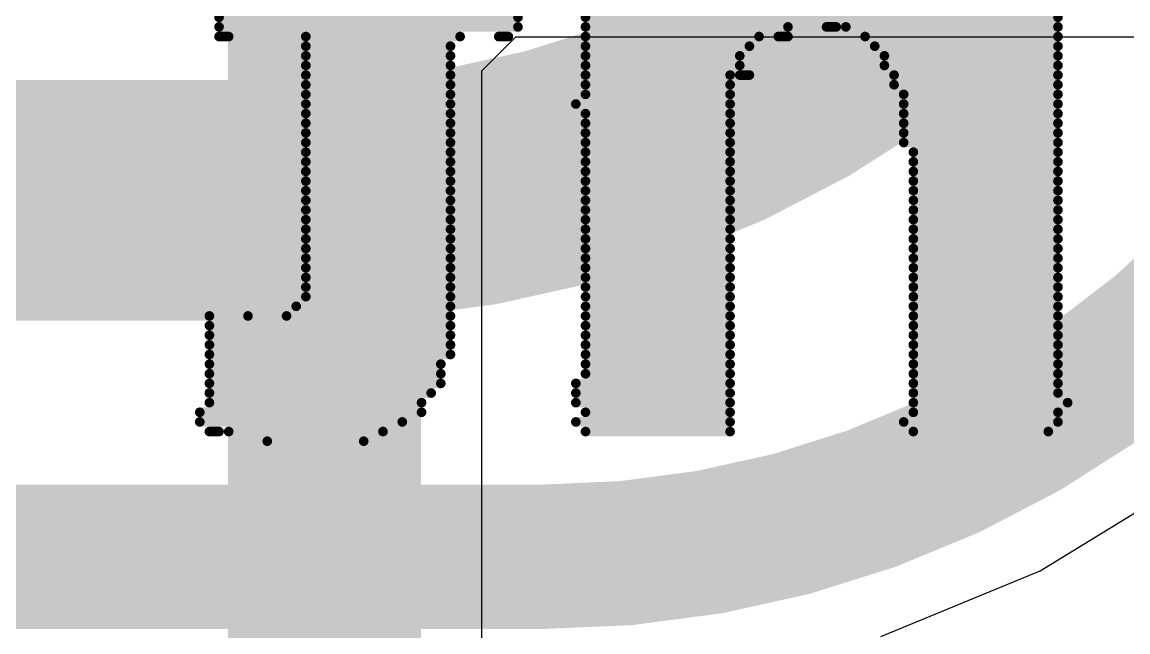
# Model space of a CAD drawing. Header units: inches. Extents: x -0.9 to 13.3, y -2.2 to 2.7.
# Drawn here: x 0.699 to 0.8137, y -0.5148 to -0.4515 of the extents above; entities that cross this region are included whole.
import ezdxf

# ---------------------------------------------------------------- set-up
doc = ezdxf.new("R2010")
doc.units = ezdxf.units.IN
doc.header["$MEASUREMENT"] = 0
for name, color, linetype in [('Board Outline', 216, 'Continuous'), ('Bottom Layer', 5, 'Continuous'), ('Bottom Overlay', 54, 'Continuous'), ('Dimension', 6, 'Continuous'), ('Top Layer', 1, 'Continuous')]:
    doc.layers.add(name, color=color, linetype=linetype)

msp = doc.modelspace()

# ---------------------------------------------------------------- linework, layer by layer
at = {"layer": 'Board Outline', "const_width": 0.01}
msp.add_lwpolyline([(1.9986701, 0.2156704, -1.122171366645898), (-0.011594, -1.5132862)], format="xyb", dxfattribs=at)
at = {"layer": 'Bottom Layer'}
for p, q in [((0.8045443, -0.5084887), (0.8197769, -0.4991541)), ((0.7880389, -0.5153254), (0.8045443, -0.5084887))]:
    msp.add_line(p, q, dxfattribs=at)
for points, const_width in [([(0.7992426, -0.4407574), (1.1005007, -0.1394993)], 0.025), ([(0.3302784, -0.4700467), (0.7285319, -0.4700467)], 0.025), ([(0.5066998, -0.5070467), (0.752857, -0.5070467)], 0.015)]:
    msp.add_lwpolyline(points, dxfattribs=dict(at, const_width=const_width))
for points, const_width in [([(0.7992426, -0.4407574, -0.198912367379658), (0.7285319, -0.4700467)], 0.025), ([(0.8235677, -0.4777574, -0.198912367379658), (0.752857, -0.5070467)], 0.015)]:
    msp.add_lwpolyline(points, format="xyb", dxfattribs=dict(at, const_width=const_width))
for points, const_width in [([(0.7929926, -0.4407574, 1), (0.8054926, -0.4407574, 1)], 0.0125), ([(0.7929926, -0.4407574, 1), (0.8054926, -0.4407574, 1)], 0.0125), ([(0.7222819, -0.4700467, 1), (0.7347819, -0.4700467, 1)], 0.0125), ([(0.7222819, -0.4700467, 1), (0.7347819, -0.4700467, 1)], 0.0125), ([(0.749107, -0.5070467, 1), (0.756607, -0.5070467, 1)], 0.0075), ([(0.749107, -0.5070467, 1), (0.756607, -0.5070467, 1)], 0.0075)]:
    msp.add_lwpolyline(points, format="xyb", close=True, dxfattribs=dict(at, const_width=const_width))
at = {"layer": 'Bottom Overlay', "const_width": 0.001}
for points in [[(0.7194044, -0.4510467), (0.7504044, -0.4510467)], [(0.7574044, -0.4510467), (0.8064044, -0.4510467)], [(0.7194044, -0.4520467), (0.7504044, -0.4520467)], [(0.7574044, -0.4520467), (0.7784044, -0.4520467)], [(0.7824044, -0.4520467), (0.7834044, -0.4520467)], [(0.7844044, -0.4520467), (0.8064044, -0.4520467)], [(0.7194044, -0.4530467), (0.7204044, -0.4530467)], [(0.7284044, -0.4530467), (0.7444044, -0.4530467)], [(0.7484044, -0.4530467), (0.7494044, -0.4530467)], [(0.7574044, -0.4530467), (0.7754044, -0.4530467)], [(0.7774044, -0.4530467), (0.7784044, -0.4530467)], [(0.7864044, -0.4530467), (0.8064044, -0.4530467)], [(0.7284044, -0.4540467), (0.7434044, -0.4540467)], [(0.7574044, -0.4540467), (0.7744044, -0.4540467)], [(0.7874044, -0.4540467), (0.8064044, -0.4540467)], [(0.7284044, -0.4550467), (0.7434044, -0.4550467)], [(0.7574044, -0.4550467), (0.7734044, -0.4550467)], [(0.7884044, -0.4550467), (0.8064044, -0.4550467)], [(0.7284044, -0.4560467), (0.7434044, -0.4560467)], [(0.7574044, -0.4560467), (0.7734044, -0.4560467)], [(0.7884044, -0.4560467), (0.8064044, -0.4560467)], [(0.7284044, -0.4570467), (0.7434044, -0.4570467)], [(0.7574044, -0.4570467), (0.7724044, -0.4570467)], [(0.7734044, -0.4570467), (0.7744044, -0.4570467)], [(0.7894044, -0.4570467), (0.8064044, -0.4570467)], [(0.7284044, -0.4580467), (0.7434044, -0.4580467)], [(0.7284044, -0.4590467), (0.7434044, -0.4590467)], [(0.7574044, -0.4580467), (0.7724044, -0.4580467)], [(0.7574044, -0.4590467), (0.7724044, -0.4590467)], [(0.7894044, -0.4580467), (0.8064044, -0.4580467)], [(0.7904044, -0.4590467), (0.8064044, -0.4590467)], [(0.7284044, -0.4600467), (0.7434044, -0.4600467)], [(0.7564044, -0.4600467), (0.7724044, -0.4600467)], [(0.7904044, -0.4600467), (0.8064044, -0.4600467)], [(0.7284044, -0.4610467), (0.7434044, -0.4610467)], [(0.7574044, -0.4610467), (0.7724044, -0.4610467)], [(0.7904044, -0.4610467), (0.8064044, -0.4610467)], [(0.7284044, -0.4620467), (0.7434044, -0.4620467)], [(0.7574044, -0.4620467), (0.7724044, -0.4620467)], [(0.7904044, -0.4620467), (0.8064044, -0.4620467)], [(0.7284044, -0.4630467), (0.7434044, -0.4630467)], [(0.7574044, -0.4630467), (0.7724044, -0.4630467)], [(0.7904044, -0.4630467), (0.8064044, -0.4630467)], [(0.7284044, -0.4640467), (0.7434044, -0.4640467)], [(0.7574044, -0.4640467), (0.7724044, -0.4640467)], [(0.7904044, -0.4640467), (0.8064044, -0.4640467)], [(0.7284044, -0.4650467), (0.7434044, -0.4650467)], [(0.7284044, -0.4660467), (0.7434044, -0.4660467)], [(0.7574044, -0.4650467), (0.7724044, -0.4650467)], [(0.7574044, -0.4660467), (0.7724044, -0.4660467)], [(0.7914044, -0.4650467), (0.8064044, -0.4650467)], [(0.7914044, -0.4660467), (0.8064044, -0.4660467)], [(0.7284044, -0.4670467), (0.7434044, -0.4670467)], [(0.7574044, -0.4670467), (0.7724044, -0.4670467)], [(0.7914044, -0.4670467), (0.8064044, -0.4670467)], [(0.7284044, -0.4680467), (0.7434044, -0.4680467)], [(0.7574044, -0.4680467), (0.7724044, -0.4680467)], [(0.7914044, -0.4680467), (0.8064044, -0.4680467)], [(0.7284044, -0.4690467), (0.7434044, -0.4690467)], [(0.7574044, -0.4690467), (0.7724044, -0.4690467)], [(0.7914044, -0.4690467), (0.8064044, -0.4690467)], [(0.7284044, -0.4700467), (0.7434044, -0.4700467)], [(0.7574044, -0.4700467), (0.7724044, -0.4700467)], [(0.7914044, -0.4700467), (0.8064044, -0.4700467)], [(0.7284044, -0.4710467), (0.7434044, -0.4710467)], [(0.7574044, -0.4710467), (0.7724044, -0.4710467)], [(0.7914044, -0.4710467), (0.8064044, -0.4710467)], [(0.7284044, -0.4720467), (0.7434044, -0.4720467)], [(0.7574044, -0.4720467), (0.7724044, -0.4720467)], [(0.7914044, -0.4720467), (0.8064044, -0.4720467)], [(0.7284044, -0.4730467), (0.7434044, -0.4730467)], [(0.7284044, -0.4740467), (0.7434044, -0.4740467)], [(0.7574044, -0.4730467), (0.7724044, -0.4730467)], [(0.7574044, -0.4740467), (0.7724044, -0.4740467)], [(0.7914044, -0.4730467), (0.8064044, -0.4730467)], [(0.7914044, -0.4740467), (0.8064044, -0.4740467)], [(0.7284044, -0.4750467), (0.7434044, -0.4750467)], [(0.7574044, -0.4750467), (0.7724044, -0.4750467)], [(0.7914044, -0.4750467), (0.8064044, -0.4750467)], [(0.7284044, -0.4760467), (0.7434044, -0.4760467)], [(0.7574044, -0.4760467), (0.7724044, -0.4760467)], [(0.7914044, -0.4760467), (0.8064044, -0.4760467)], [(0.7284044, -0.4770467), (0.7434044, -0.4770467)], [(0.7574044, -0.4770467), (0.7724044, -0.4770467)], [(0.7914044, -0.4770467), (0.8064044, -0.4770467)], [(0.7284044, -0.4780467), (0.7434044, -0.4780467)], [(0.7574044, -0.4780467), (0.7724044, -0.4780467)], [(0.7914044, -0.4780467), (0.8064044, -0.4780467)], [(0.7284044, -0.4790467), (0.7434044, -0.4790467)], [(0.7574044, -0.4790467), (0.7724044, -0.4790467)], [(0.7914044, -0.4790467), (0.8064044, -0.4790467)], [(0.7284044, -0.4800467), (0.7434044, -0.4800467)], [(0.7574044, -0.4800467), (0.7724044, -0.4800467)], [(0.7914044, -0.4800467), (0.8064044, -0.4800467)], [(0.7184044, -0.4820467), (0.7224044, -0.4820467)], [(0.7264044, -0.4820467), (0.7434044, -0.4820467)], [(0.7274044, -0.4810467), (0.7434044, -0.4810467)], [(0.7574044, -0.4810467), (0.7724044, -0.4810467)], [(0.7574044, -0.4820467), (0.7724044, -0.4820467)], [(0.7914044, -0.4810467), (0.8064044, -0.4810467)], [(0.7914044, -0.4820467), (0.8064044, -0.4820467)], [(0.7184044, -0.4830467), (0.7434044, -0.4830467)], [(0.7574044, -0.4830467), (0.7724044, -0.4830467)], [(0.7914044, -0.4830467), (0.8064044, -0.4830467)], [(0.7184044, -0.4840467), (0.7434044, -0.4840467)], [(0.7574044, -0.4840467), (0.7724044, -0.4840467)], [(0.7914044, -0.4840467), (0.8064044, -0.4840467)], [(0.7184044, -0.4850467), (0.7434044, -0.4850467)], [(0.7574044, -0.4850467), (0.7724044, -0.4850467)], [(0.7914044, -0.4850467), (0.8064044, -0.4850467)], [(0.7184044, -0.4860467), (0.7434044, -0.4860467)], [(0.7574044, -0.4860467), (0.7724044, -0.4860467)], [(0.7914044, -0.4860467), (0.8064044, -0.4860467)], [(0.7184044, -0.4870467), (0.7424044, -0.4870467)], [(0.7574044, -0.4870467), (0.7724044, -0.4870467)], [(0.7914044, -0.4870467), (0.8064044, -0.4870467)], [(0.7184044, -0.4880467), (0.7424044, -0.4880467)], [(0.7574044, -0.4880467), (0.7724044, -0.4880467)], [(0.7914044, -0.4880467), (0.8064044, -0.4880467)], [(0.7184044, -0.4890467), (0.7424044, -0.4890467)], [(0.7184044, -0.4900467), (0.7414044, -0.4900467)], [(0.7564044, -0.4890467), (0.7724044, -0.4890467)], [(0.7564044, -0.4900467), (0.7724044, -0.4900467)], [(0.7914044, -0.4890467), (0.8064044, -0.4890467)], [(0.7914044, -0.4900467), (0.8064044, -0.4900467)], [(0.7184044, -0.4910467), (0.7404044, -0.4910467)], [(0.7564044, -0.4910467), (0.7724044, -0.4910467)], [(0.7914044, -0.4910467), (0.8074044, -0.4910467)], [(0.7174044, -0.4920467), (0.7404044, -0.4920467)], [(0.7574044, -0.4920467), (0.7724044, -0.4920467)], [(0.7914044, -0.4920467), (0.8064044, -0.4920467)], [(0.7174044, -0.4930467), (0.7384044, -0.4930467)], [(0.7564044, -0.4930467), (0.7724044, -0.4930467)], [(0.7904044, -0.4930467), (0.8064044, -0.4930467)], [(0.7184044, -0.4940467), (0.7194044, -0.4940467)], [(0.7204044, -0.4940467), (0.7364044, -0.4940467)], [(0.7574044, -0.4940467), (0.7724044, -0.4940467)], [(0.7914044, -0.4940467), (0.8054044, -0.4940467)], [(0.7244044, -0.4950467), (0.7344044, -0.4950467)]]:
    msp.add_lwpolyline(points, dxfattribs=at)
at = {"layer": 'Bottom Overlay', "const_width": 0.0005}
for points in [[(0.7191544, -0.4510467, 1), (0.7196544, -0.4510467, 1)], [(0.7501544, -0.4510467, 1), (0.7506544, -0.4510467, 1)], [(0.7571544, -0.4510467, 1), (0.7576544, -0.4510467, 1)], [(0.8061544, -0.4510467, 1), (0.8066544, -0.4510467, 1)], [(0.7191544, -0.4520467, 1), (0.7196544, -0.4520467, 1)], [(0.7501544, -0.4520467, 1), (0.7506544, -0.4520467, 1)], [(0.7571544, -0.4520467, 1), (0.7576544, -0.4520467, 1)], [(0.7781544, -0.4520467, 1), (0.7786544, -0.4520467, 1)], [(0.7821544, -0.4520467, 1), (0.7826544, -0.4520467, 1)], [(0.7831544, -0.4520467, 1), (0.7836544, -0.4520467, 1)], [(0.7841544, -0.4520467, 1), (0.7846544, -0.4520467, 1)], [(0.8061544, -0.4520467, 1), (0.8066544, -0.4520467, 1)], [(0.7191544, -0.4530467, 1), (0.7196544, -0.4530467, 1)], [(0.7201544, -0.4530467, 1), (0.7206544, -0.4530467, 1)], [(0.7281544, -0.4530467, 1), (0.7286544, -0.4530467, 1)], [(0.7441544, -0.4530467, 1), (0.7446544, -0.4530467, 1)], [(0.7481544, -0.4530467, 1), (0.7486544, -0.4530467, 1)], [(0.7491544, -0.4530467, 1), (0.7496544, -0.4530467, 1)], [(0.7571544, -0.4530467, 1), (0.7576544, -0.4530467, 1)], [(0.7751544, -0.4530467, 1), (0.7756544, -0.4530467, 1)], [(0.7771544, -0.4530467, 1), (0.7776544, -0.4530467, 1)], [(0.7781544, -0.4530467, 1), (0.7786544, -0.4530467, 1)], [(0.7861544, -0.4530467, 1), (0.7866544, -0.4530467, 1)], [(0.8061544, -0.4530467, 1), (0.8066544, -0.4530467, 1)], [(0.7281544, -0.4540467, 1), (0.7286544, -0.4540467, 1)], [(0.7431544, -0.4540467, 1), (0.7436544, -0.4540467, 1)], [(0.7571544, -0.4540467, 1), (0.7576544, -0.4540467, 1)], [(0.7741544, -0.4540467, 1), (0.7746544, -0.4540467, 1)], [(0.7871544, -0.4540467, 1), (0.7876544, -0.4540467, 1)], [(0.8061544, -0.4540467, 1), (0.8066544, -0.4540467, 1)], [(0.7281544, -0.4550467, 1), (0.7286544, -0.4550467, 1)], [(0.7431544, -0.4550467, 1), (0.7436544, -0.4550467, 1)], [(0.7571544, -0.4550467, 1), (0.7576544, -0.4550467, 1)], [(0.7731544, -0.4550467, 1), (0.7736544, -0.4550467, 1)], [(0.7881544, -0.4550467, 1), (0.7886544, -0.4550467, 1)], [(0.8061544, -0.4550467, 1), (0.8066544, -0.4550467, 1)], [(0.7281544, -0.4560467, 1), (0.7286544, -0.4560467, 1)], [(0.7431544, -0.4560467, 1), (0.7436544, -0.4560467, 1)], [(0.7571544, -0.4560467, 1), (0.7576544, -0.4560467, 1)], [(0.7731544, -0.4560467, 1), (0.7736544, -0.4560467, 1)], [(0.7881544, -0.4560467, 1), (0.7886544, -0.4560467, 1)], [(0.8061544, -0.4560467, 1), (0.8066544, -0.4560467, 1)], [(0.7281544, -0.4570467, 1), (0.7286544, -0.4570467, 1)], [(0.7431544, -0.4570467, 1), (0.7436544, -0.4570467, 1)], [(0.7571544, -0.4570467, 1), (0.7576544, -0.4570467, 1)], [(0.7721544, -0.4570467, 1), (0.7726544, -0.4570467, 1)], [(0.7731544, -0.4570467, 1), (0.7736544, -0.4570467, 1)], [(0.7741544, -0.4570467, 1), (0.7746544, -0.4570467, 1)], [(0.7891544, -0.4570467, 1), (0.7896544, -0.4570467, 1)], [(0.8061544, -0.4570467, 1), (0.8066544, -0.4570467, 1)], [(0.7281544, -0.4580467, 1), (0.7286544, -0.4580467, 1)], [(0.7281544, -0.4590467, 1), (0.7286544, -0.4590467, 1)], [(0.7431544, -0.4580467, 1), (0.7436544, -0.4580467, 1)], [(0.7431544, -0.4590467, 1), (0.7436544, -0.4590467, 1)], [(0.7571544, -0.4580467, 1), (0.7576544, -0.4580467, 1)], [(0.7571544, -0.4590467, 1), (0.7576544, -0.4590467, 1)], [(0.7721544, -0.4580467, 1), (0.7726544, -0.4580467, 1)], [(0.7721544, -0.4590467, 1), (0.7726544, -0.4590467, 1)], [(0.7891544, -0.4580467, 1), (0.7896544, -0.4580467, 1)], [(0.7901544, -0.4590467, 1), (0.7906544, -0.4590467, 1)], [(0.8061544, -0.4580467, 1), (0.8066544, -0.4580467, 1)], [(0.8061544, -0.4590467, 1), (0.8066544, -0.4590467, 1)], [(0.7281544, -0.4600467, 1), (0.7286544, -0.4600467, 1)], [(0.7431544, -0.4600467, 1), (0.7436544, -0.4600467, 1)], [(0.7561544, -0.4600467, 1), (0.7566544, -0.4600467, 1)], [(0.7721544, -0.4600467, 1), (0.7726544, -0.4600467, 1)], [(0.7901544, -0.4600467, 1), (0.7906544, -0.4600467, 1)], [(0.8061544, -0.4600467, 1), (0.8066544, -0.4600467, 1)], [(0.7281544, -0.4610467, 1), (0.7286544, -0.4610467, 1)], [(0.7431544, -0.4610467, 1), (0.7436544, -0.4610467, 1)], [(0.7571544, -0.4610467, 1), (0.7576544, -0.4610467, 1)], [(0.7721544, -0.4610467, 1), (0.7726544, -0.4610467, 1)], [(0.7901544, -0.4610467, 1), (0.7906544, -0.4610467, 1)], [(0.8061544, -0.4610467, 1), (0.8066544, -0.4610467, 1)], [(0.7281544, -0.4620467, 1), (0.7286544, -0.4620467, 1)], [(0.7431544, -0.4620467, 1), (0.7436544, -0.4620467, 1)], [(0.7571544, -0.4620467, 1), (0.7576544, -0.4620467, 1)], [(0.7721544, -0.4620467, 1), (0.7726544, -0.4620467, 1)], [(0.7901544, -0.4620467, 1), (0.7906544, -0.4620467, 1)], [(0.8061544, -0.4620467, 1), (0.8066544, -0.4620467, 1)], [(0.7281544, -0.4630467, 1), (0.7286544, -0.4630467, 1)], [(0.7431544, -0.4630467, 1), (0.7436544, -0.4630467, 1)], [(0.7571544, -0.4630467, 1), (0.7576544, -0.4630467, 1)], [(0.7721544, -0.4630467, 1), (0.7726544, -0.4630467, 1)], [(0.7901544, -0.4630467, 1), (0.7906544, -0.4630467, 1)], [(0.8061544, -0.4630467, 1), (0.8066544, -0.4630467, 1)], [(0.7281544, -0.4640467, 1), (0.7286544, -0.4640467, 1)], [(0.7431544, -0.4640467, 1), (0.7436544, -0.4640467, 1)], [(0.7571544, -0.4640467, 1), (0.7576544, -0.4640467, 1)], [(0.7721544, -0.4640467, 1), (0.7726544, -0.4640467, 1)], [(0.7901544, -0.4640467, 1), (0.7906544, -0.4640467, 1)], [(0.8061544, -0.4640467, 1), (0.8066544, -0.4640467, 1)], [(0.7281544, -0.4650467, 1), (0.7286544, -0.4650467, 1)], [(0.7281544, -0.4660467, 1), (0.7286544, -0.4660467, 1)], [(0.7431544, -0.4650467, 1), (0.7436544, -0.4650467, 1)], [(0.7431544, -0.4660467, 1), (0.7436544, -0.4660467, 1)], [(0.7571544, -0.4650467, 1), (0.7576544, -0.4650467, 1)], [(0.7571544, -0.4660467, 1), (0.7576544, -0.4660467, 1)], [(0.7721544, -0.4650467, 1), (0.7726544, -0.4650467, 1)], [(0.7721544, -0.4660467, 1), (0.7726544, -0.4660467, 1)], [(0.7911544, -0.4650467, 1), (0.7916544, -0.4650467, 1)], [(0.7911544, -0.4660467, 1), (0.7916544, -0.4660467, 1)], [(0.8061544, -0.4650467, 1), (0.8066544, -0.4650467, 1)], [(0.8061544, -0.4660467, 1), (0.8066544, -0.4660467, 1)], [(0.7281544, -0.4670467, 1), (0.7286544, -0.4670467, 1)], [(0.7431544, -0.4670467, 1), (0.7436544, -0.4670467, 1)], [(0.7571544, -0.4670467, 1), (0.7576544, -0.4670467, 1)], [(0.7721544, -0.4670467, 1), (0.7726544, -0.4670467, 1)], [(0.7911544, -0.4670467, 1), (0.7916544, -0.4670467, 1)], [(0.8061544, -0.4670467, 1), (0.8066544, -0.4670467, 1)], [(0.7281544, -0.4680467, 1), (0.7286544, -0.4680467, 1)], [(0.7431544, -0.4680467, 1), (0.7436544, -0.4680467, 1)], [(0.7571544, -0.4680467, 1), (0.7576544, -0.4680467, 1)], [(0.7721544, -0.4680467, 1), (0.7726544, -0.4680467, 1)], [(0.7911544, -0.4680467, 1), (0.7916544, -0.4680467, 1)], [(0.8061544, -0.4680467, 1), (0.8066544, -0.4680467, 1)], [(0.7281544, -0.4690467, 1), (0.7286544, -0.4690467, 1)], [(0.7431544, -0.4690467, 1), (0.7436544, -0.4690467, 1)], [(0.7571544, -0.4690467, 1), (0.7576544, -0.4690467, 1)], [(0.7721544, -0.4690467, 1), (0.7726544, -0.4690467, 1)], [(0.7911544, -0.4690467, 1), (0.7916544, -0.4690467, 1)], [(0.8061544, -0.4690467, 1), (0.8066544, -0.4690467, 1)], [(0.7281544, -0.4700467, 1), (0.7286544, -0.4700467, 1)], [(0.7431544, -0.4700467, 1), (0.7436544, -0.4700467, 1)], [(0.7571544, -0.4700467, 1), (0.7576544, -0.4700467, 1)], [(0.7721544, -0.4700467, 1), (0.7726544, -0.4700467, 1)], [(0.7911544, -0.4700467, 1), (0.7916544, -0.4700467, 1)], [(0.8061544, -0.4700467, 1), (0.8066544, -0.4700467, 1)], [(0.7281544, -0.4710467, 1), (0.7286544, -0.4710467, 1)], [(0.7431544, -0.4710467, 1), (0.7436544, -0.4710467, 1)], [(0.7571544, -0.4710467, 1), (0.7576544, -0.4710467, 1)], [(0.7721544, -0.4710467, 1), (0.7726544, -0.4710467, 1)], [(0.7911544, -0.4710467, 1), (0.7916544, -0.4710467, 1)], [(0.8061544, -0.4710467, 1), (0.8066544, -0.4710467, 1)], [(0.7281544, -0.4720467, 1), (0.7286544, -0.4720467, 1)], [(0.7431544, -0.4720467, 1), (0.7436544, -0.4720467, 1)], [(0.7571544, -0.4720467, 1), (0.7576544, -0.4720467, 1)], [(0.7721544, -0.4720467, 1), (0.7726544, -0.4720467, 1)], [(0.7911544, -0.4720467, 1), (0.7916544, -0.4720467, 1)], [(0.8061544, -0.4720467, 1), (0.8066544, -0.4720467, 1)], [(0.7281544, -0.4730467, 1), (0.7286544, -0.4730467, 1)], [(0.7281544, -0.4740467, 1), (0.7286544, -0.4740467, 1)], [(0.7431544, -0.4730467, 1), (0.7436544, -0.4730467, 1)], [(0.7431544, -0.4740467, 1), (0.7436544, -0.4740467, 1)], [(0.7571544, -0.4730467, 1), (0.7576544, -0.4730467, 1)], [(0.7571544, -0.4740467, 1), (0.7576544, -0.4740467, 1)], [(0.7721544, -0.4730467, 1), (0.7726544, -0.4730467, 1)], [(0.7721544, -0.4740467, 1), (0.7726544, -0.4740467, 1)], [(0.7911544, -0.4730467, 1), (0.7916544, -0.4730467, 1)], [(0.7911544, -0.4740467, 1), (0.7916544, -0.4740467, 1)], [(0.8061544, -0.4730467, 1), (0.8066544, -0.4730467, 1)], [(0.8061544, -0.4740467, 1), (0.8066544, -0.4740467, 1)], [(0.7281544, -0.4750467, 1), (0.7286544, -0.4750467, 1)], [(0.7431544, -0.4750467, 1), (0.7436544, -0.4750467, 1)], [(0.7571544, -0.4750467, 1), (0.7576544, -0.4750467, 1)], [(0.7721544, -0.4750467, 1), (0.7726544, -0.4750467, 1)], [(0.7911544, -0.4750467, 1), (0.7916544, -0.4750467, 1)], [(0.8061544, -0.4750467, 1), (0.8066544, -0.4750467, 1)], [(0.7281544, -0.4760467, 1), (0.7286544, -0.4760467, 1)], [(0.7431544, -0.4760467, 1), (0.7436544, -0.4760467, 1)], [(0.7571544, -0.4760467, 1), (0.7576544, -0.4760467, 1)], [(0.7721544, -0.4760467, 1), (0.7726544, -0.4760467, 1)], [(0.7911544, -0.4760467, 1), (0.7916544, -0.4760467, 1)], [(0.8061544, -0.4760467, 1), (0.8066544, -0.4760467, 1)], [(0.7281544, -0.4770467, 1), (0.7286544, -0.4770467, 1)], [(0.7431544, -0.4770467, 1), (0.7436544, -0.4770467, 1)], [(0.7571544, -0.4770467, 1), (0.7576544, -0.4770467, 1)], [(0.7721544, -0.4770467, 1), (0.7726544, -0.4770467, 1)], [(0.7911544, -0.4770467, 1), (0.7916544, -0.4770467, 1)], [(0.8061544, -0.4770467, 1), (0.8066544, -0.4770467, 1)], [(0.7281544, -0.4780467, 1), (0.7286544, -0.4780467, 1)], [(0.7431544, -0.4780467, 1), (0.7436544, -0.4780467, 1)], [(0.7571544, -0.4780467, 1), (0.7576544, -0.4780467, 1)], [(0.7721544, -0.4780467, 1), (0.7726544, -0.4780467, 1)], [(0.7911544, -0.4780467, 1), (0.7916544, -0.4780467, 1)], [(0.8061544, -0.4780467, 1), (0.8066544, -0.4780467, 1)], [(0.7281544, -0.4790467, 1), (0.7286544, -0.4790467, 1)], [(0.7431544, -0.4790467, 1), (0.7436544, -0.4790467, 1)], [(0.7571544, -0.4790467, 1), (0.7576544, -0.4790467, 1)], [(0.7721544, -0.4790467, 1), (0.7726544, -0.4790467, 1)], [(0.7911544, -0.4790467, 1), (0.7916544, -0.4790467, 1)], [(0.8061544, -0.4790467, 1), (0.8066544, -0.4790467, 1)], [(0.7281544, -0.4800467, 1), (0.7286544, -0.4800467, 1)], [(0.7431544, -0.4800467, 1), (0.7436544, -0.4800467, 1)], [(0.7571544, -0.4800467, 1), (0.7576544, -0.4800467, 1)], [(0.7721544, -0.4800467, 1), (0.7726544, -0.4800467, 1)], [(0.7911544, -0.4800467, 1), (0.7916544, -0.4800467, 1)], [(0.8061544, -0.4800467, 1), (0.8066544, -0.4800467, 1)], [(0.7181544, -0.4820467, 1), (0.7186544, -0.4820467, 1)], [(0.7221544, -0.4820467, 1), (0.7226544, -0.4820467, 1)], [(0.7261544, -0.4820467, 1), (0.7266544, -0.4820467, 1)], [(0.7271544, -0.4810467, 1), (0.7276544, -0.4810467, 1)], [(0.7431544, -0.4810467, 1), (0.7436544, -0.4810467, 1)], [(0.7431544, -0.4820467, 1), (0.7436544, -0.4820467, 1)], [(0.7571544, -0.4810467, 1), (0.7576544, -0.4810467, 1)], [(0.7571544, -0.4820467, 1), (0.7576544, -0.4820467, 1)], [(0.7721544, -0.4810467, 1), (0.7726544, -0.4810467, 1)], [(0.7721544, -0.4820467, 1), (0.7726544, -0.4820467, 1)], [(0.7911544, -0.4810467, 1), (0.7916544, -0.4810467, 1)], [(0.7911544, -0.4820467, 1), (0.7916544, -0.4820467, 1)], [(0.8061544, -0.4810467, 1), (0.8066544, -0.4810467, 1)], [(0.8061544, -0.4820467, 1), (0.8066544, -0.4820467, 1)], [(0.7181544, -0.4830467, 1), (0.7186544, -0.4830467, 1)], [(0.7431544, -0.4830467, 1), (0.7436544, -0.4830467, 1)], [(0.7571544, -0.4830467, 1), (0.7576544, -0.4830467, 1)], [(0.7721544, -0.4830467, 1), (0.7726544, -0.4830467, 1)], [(0.7911544, -0.4830467, 1), (0.7916544, -0.4830467, 1)], [(0.8061544, -0.4830467, 1), (0.8066544, -0.4830467, 1)], [(0.7181544, -0.4840467, 1), (0.7186544, -0.4840467, 1)], [(0.7431544, -0.4840467, 1), (0.7436544, -0.4840467, 1)], [(0.7571544, -0.4840467, 1), (0.7576544, -0.4840467, 1)], [(0.7721544, -0.4840467, 1), (0.7726544, -0.4840467, 1)], [(0.7911544, -0.4840467, 1), (0.7916544, -0.4840467, 1)], [(0.8061544, -0.4840467, 1), (0.8066544, -0.4840467, 1)], [(0.7181544, -0.4850467, 1), (0.7186544, -0.4850467, 1)], [(0.7431544, -0.4850467, 1), (0.7436544, -0.4850467, 1)], [(0.7571544, -0.4850467, 1), (0.7576544, -0.4850467, 1)], [(0.7721544, -0.4850467, 1), (0.7726544, -0.4850467, 1)], [(0.7911544, -0.4850467, 1), (0.7916544, -0.4850467, 1)], [(0.8061544, -0.4850467, 1), (0.8066544, -0.4850467, 1)], [(0.7181544, -0.4860467, 1), (0.7186544, -0.4860467, 1)], [(0.7431544, -0.4860467, 1), (0.7436544, -0.4860467, 1)], [(0.7571544, -0.4860467, 1), (0.7576544, -0.4860467, 1)], [(0.7721544, -0.4860467, 1), (0.7726544, -0.4860467, 1)], [(0.7911544, -0.4860467, 1), (0.7916544, -0.4860467, 1)], [(0.8061544, -0.4860467, 1), (0.8066544, -0.4860467, 1)], [(0.7181544, -0.4870467, 1), (0.7186544, -0.4870467, 1)], [(0.7421544, -0.4870467, 1), (0.7426544, -0.4870467, 1)], [(0.7571544, -0.4870467, 1), (0.7576544, -0.4870467, 1)], [(0.7721544, -0.4870467, 1), (0.7726544, -0.4870467, 1)], [(0.7911544, -0.4870467, 1), (0.7916544, -0.4870467, 1)], [(0.8061544, -0.4870467, 1), (0.8066544, -0.4870467, 1)], [(0.7181544, -0.4880467, 1), (0.7186544, -0.4880467, 1)], [(0.7421544, -0.4880467, 1), (0.7426544, -0.4880467, 1)], [(0.7571544, -0.4880467, 1), (0.7576544, -0.4880467, 1)], [(0.7721544, -0.4880467, 1), (0.7726544, -0.4880467, 1)], [(0.7911544, -0.4880467, 1), (0.7916544, -0.4880467, 1)], [(0.8061544, -0.4880467, 1), (0.8066544, -0.4880467, 1)], [(0.7181544, -0.4890467, 1), (0.7186544, -0.4890467, 1)], [(0.7181544, -0.4900467, 1), (0.7186544, -0.4900467, 1)], [(0.7411544, -0.4900467, 1), (0.7416544, -0.4900467, 1)], [(0.7421544, -0.4890467, 1), (0.7426544, -0.4890467, 1)], [(0.7561544, -0.4890467, 1), (0.7566544, -0.4890467, 1)], [(0.7561544, -0.4900467, 1), (0.7566544, -0.4900467, 1)], [(0.7721544, -0.4890467, 1), (0.7726544, -0.4890467, 1)], [(0.7721544, -0.4900467, 1), (0.7726544, -0.4900467, 1)], [(0.7911544, -0.4890467, 1), (0.7916544, -0.4890467, 1)], [(0.7911544, -0.4900467, 1), (0.7916544, -0.4900467, 1)], [(0.8061544, -0.4890467, 1), (0.8066544, -0.4890467, 1)], [(0.8061544, -0.4900467, 1), (0.8066544, -0.4900467, 1)], [(0.7181544, -0.4910467, 1), (0.7186544, -0.4910467, 1)], [(0.7401544, -0.4910467, 1), (0.7406544, -0.4910467, 1)], [(0.7561544, -0.4910467, 1), (0.7566544, -0.4910467, 1)], [(0.7721544, -0.4910467, 1), (0.7726544, -0.4910467, 1)], [(0.7911544, -0.4910467, 1), (0.7916544, -0.4910467, 1)], [(0.8071544, -0.4910467, 1), (0.8076544, -0.4910467, 1)], [(0.7171544, -0.4920467, 1), (0.7176544, -0.4920467, 1)], [(0.7401544, -0.4920467, 1), (0.7406544, -0.4920467, 1)], [(0.7571544, -0.4920467, 1), (0.7576544, -0.4920467, 1)], [(0.7721544, -0.4920467, 1), (0.7726544, -0.4920467, 1)], [(0.7911544, -0.4920467, 1), (0.7916544, -0.4920467, 1)], [(0.8061544, -0.4920467, 1), (0.8066544, -0.4920467, 1)], [(0.7171544, -0.4930467, 1), (0.7176544, -0.4930467, 1)], [(0.7381544, -0.4930467, 1), (0.7386544, -0.4930467, 1)], [(0.7561544, -0.4930467, 1), (0.7566544, -0.4930467, 1)], [(0.7721544, -0.4930467, 1), (0.7726544, -0.4930467, 1)], [(0.7901544, -0.4930467, 1), (0.7906544, -0.4930467, 1)], [(0.8061544, -0.4930467, 1), (0.8066544, -0.4930467, 1)], [(0.7181544, -0.4940467, 1), (0.7186544, -0.4940467, 1)], [(0.7191544, -0.4940467, 1), (0.7196544, -0.4940467, 1)], [(0.7201544, -0.4940467, 1), (0.7206544, -0.4940467, 1)], [(0.7361544, -0.4940467, 1), (0.7366544, -0.4940467, 1)], [(0.7571544, -0.4940467, 1), (0.7576544, -0.4940467, 1)], [(0.7721544, -0.4940467, 1), (0.7726544, -0.4940467, 1)], [(0.7911544, -0.4940467, 1), (0.7916544, -0.4940467, 1)], [(0.8051544, -0.4940467, 1), (0.8056544, -0.4940467, 1)], [(0.7241544, -0.4950467, 1), (0.7246544, -0.4950467, 1)], [(0.7341544, -0.4950467, 1), (0.7346544, -0.4950467, 1)]]:
    msp.add_lwpolyline(points, format="xyb", close=True, dxfattribs=at)
at = {"layer": 'Dimension', "const_width": 0.01}
msp.add_lwpolyline([(0.0408131, 0.0155972, -3.064050539179198), (0.0296403, -1.5298955)], format="xyb", dxfattribs=at)
at = {"layer": 'Top Layer'}
for p, q in [((0.7466547, -0.4566218), (0.7501903, -0.4530862)), ((0.7501903, -0.4530862), (0.7540577, -0.4530863)), ((0.7540577, -0.4530863), (0.7586051, -0.4530858)), ((0.7586051, -0.4530858), (0.8040579, -0.4530858)), ((0.8040579, -0.4530858), (0.8040579, -0.453086)), ((0.8040579, -0.453086), (0.8066252, -0.4530863)), ((0.8066252, -0.4530863), (0.8066252, -0.4530861)), ((0.8066252, -0.4530861), (0.851625, -0.4530861)), ((0.7466547, -0.6259839), (0.7466547, -0.4566218))]:
    msp.add_line(p, q, dxfattribs=at)
at = {"layer": 'Top Layer', "const_width": 0.02}
msp.add_lwpolyline([(0.7303412, -0.6259839), (0.7303412, -0.4175587)], dxfattribs=at)

doc.saveas('drawing.dxf')
